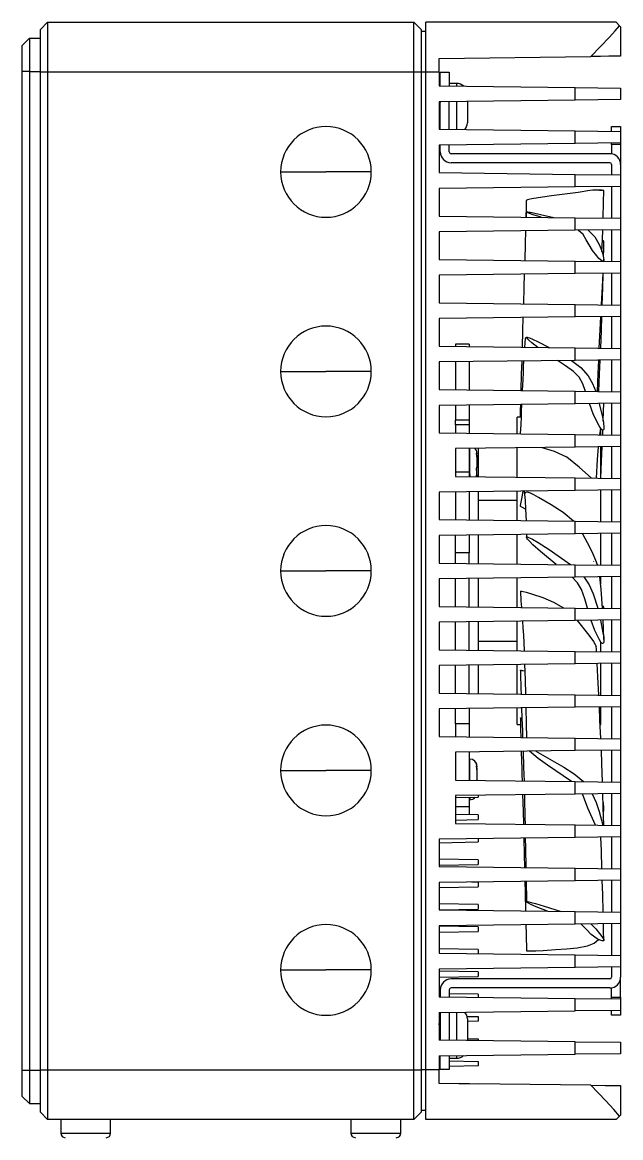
# Model space of a CAD drawing. Header units: millimetres. Extents: x 113 to 1101, y 63 to 734.
# Drawn here: x 112.5 to 178.5, y 487.3 to 610.3 of the extents above; entities that cross this region are included whole.
import ezdxf

# ---------------------------------------------------------------- set-up
doc = ezdxf.new("R2010")
doc.units = ezdxf.units.MM

msp = doc.modelspace()

# ---------------------------------------------------------------- linework, layer by layer
for p, q in [((115.3, 610.32), (114.5, 609.52)), ((115.3, 610.32), (155.7, 610.32)), ((115.3, 610.32), (115.3, 604.82)), ((156.5, 609.52), (155.7, 610.32)), ((155.7, 604.82), (155.7, 610.32)), ((157, 604.82), (157, 610.32)), ((178, 610.32), (157, 610.32)), ((178.39, 609.94), (178, 610.32)), ((114.5, 604.82), (114.5, 609.52)), ((156.5, 609.52), (156.5, 604.82)), ((157, 609.32), (156.5, 609.32)), ((113.3, 608.58), (112.5, 607.78)), ((112.5, 604.88), (112.5, 607.78)), ((113.3, 608.58), (114.5, 608.58)), ((113.3, 608.58), (113.3, 604.88)), ((158.5, 606.34), (175.2, 606.54)), ((158.5, 604.82), (158.5, 606.34)), ((112.5, 494.78), (112.5, 604.88)), ((113.3, 604.88), (112.5, 604.88)), ((113.3, 604.88), (114.5, 604.88)), ((113.3, 604.88), (113.3, 494.78)), ((114.5, 494.82), (114.5, 604.82)), ((115.3, 604.82), (114.5, 604.82)), ((155.7, 604.82), (115.3, 604.82)), ((115.3, 604.82), (115.3, 494.82)), ((155.7, 494.82), (155.7, 604.82)), ((156.5, 604.82), (155.7, 604.82)), ((157, 604.82), (156.5, 604.82)), ((156.5, 604.82), (156.5, 494.82)), ((158.5, 604.82), (157, 604.82)), ((157, 494.82), (157, 604.82)), ((158.5, 604.82), (158.5, 603.3)), ((158.6, 603.3), (158.6, 604.83)), ((158.6, 604.83), (159.6, 604.83)), ((159.6, 604.83), (159.6, 603.29)), ((158.5, 603.3), (173.5, 603.12)), ((160.4, 603.58), (159.6, 603.58)), ((160.4, 603.58), (160.4, 603.28)), ((173.5, 603.12), (178.5, 603.06)), ((173.5, 601.74), (173.5, 603.12)), ((178.5, 603.06), (178.5, 601.8)), ((173.5, 601.74), (158.5, 601.56)), ((158.5, 601.56), (158.5, 598.52)), ((158.6, 598.52), (158.6, 601.56)), ((159.6, 598.51), (159.6, 601.57)), ((160.4, 601.58), (160.4, 600.83)), ((161.6, 601.59), (161.6, 601.18)), ((178.5, 601.8), (173.5, 601.74)), ((160.4, 600.83), (160.4, 598.5)), ((161.6, 601.18), (161.6, 601.18)), ((161.6, 600.48), (161.6, 599.32)), ((161.6, 600.48), (161.6, 600.48)), ((158.5, 599.6), (158.53, 599.6)), ((161.6, 599.23), (161.6, 599.23)), ((158.5, 598.52), (173.5, 598.34)), ((173.5, 598.34), (178.5, 598.27)), ((173.5, 596.96), (173.5, 598.34)), ((177.5, 598.29), (177.5, 598.83)), ((177.5, 598.83), (178.5, 598.83)), ((178.5, 598.83), (178.5, 598.27)), ((178.5, 598.27), (178.5, 597.02)), ((173.5, 596.96), (158.5, 596.77)), ((158.5, 596.77), (158.5, 593.74)), ((158.6, 596.03), (158.6, 596.77)), ((159.6, 596.03), (159.6, 596.79)), ((178.5, 597.02), (173.5, 596.96)), ((177.5, 596.83), (177.5, 597)), ((177.5, 596.83), (177.5, 595.81)), ((178.5, 596.83), (177.5, 596.83)), ((178.5, 597.02), (178.5, 596.83)), ((178.5, 596.83), (178.5, 594.63)), ((177.3, 595.83), (159.8, 595.83)), ((177.3, 594.83), (159.8, 594.83)), ((177.5, 594.63), (177.5, 593.5)), ((178.5, 594.63), (178.5, 593.49)), ((141, 593.82), (146, 593.82)), ((151, 593.82), (146, 593.82)), ((158.5, 593.74), (173.5, 593.55)), ((173.5, 593.55), (178.5, 593.49)), ((173.5, 592.17), (173.5, 593.55)), ((178.5, 593.49), (178.5, 592.23)), ((173.5, 592.17), (158.5, 591.99)), ((158.5, 591.99), (158.5, 588.95)), ((178.5, 592.23), (173.5, 592.17)), ((176.4, 591.8), (175.43, 591.8)), ((177.5, 592.22), (177.5, 588.72)), ((178.5, 592.23), (178.5, 588.71)), ((158.5, 588.95), (173.5, 588.77)), ((173.5, 588.77), (178.5, 588.71)), ((173.5, 587.39), (173.5, 588.77)), ((178.5, 588.71), (178.5, 587.45)), ((173.5, 587.39), (158.5, 587.21)), ((158.5, 587.21), (158.5, 584.17)), ((178.5, 587.45), (173.5, 587.39)), ((177.5, 587.44), (177.5, 583.94)), ((178.5, 587.45), (178.5, 583.93)), ((158.5, 584.17), (173.5, 583.99)), ((173.5, 583.99), (178.5, 583.93)), ((173.5, 582.61), (173.5, 583.99)), ((178.5, 583.93), (178.5, 582.67)), ((173.5, 582.61), (158.5, 582.42)), ((158.5, 582.42), (158.5, 579.39)), ((178.5, 582.67), (173.5, 582.61)), ((177.5, 582.66), (177.5, 579.16)), ((178.5, 582.67), (178.5, 579.14)), ((158.5, 579.39), (173.5, 579.21)), ((173.5, 579.21), (178.5, 579.14)), ((173.5, 577.83), (173.5, 579.21)), ((178.5, 579.14), (178.5, 577.89)), ((173.5, 577.83), (158.5, 577.64)), ((158.5, 577.64), (158.5, 574.61)), ((178.5, 577.89), (173.5, 577.83)), ((177.5, 577.87), (177.5, 574.37)), ((178.5, 577.89), (178.5, 574.36)), ((158.5, 574.61), (173.5, 574.42)), ((160.3, 574.83), (160.3, 574.58)), ((161.8, 574.83), (160.3, 574.83)), ((161.8, 574.83), (161.8, 574.57)), ((173.5, 574.42), (178.5, 574.36)), ((173.5, 573.04), (173.5, 574.42)), ((178.5, 574.36), (178.5, 573.1)), ((173.5, 573.04), (158.5, 572.86)), ((158.5, 572.86), (158.5, 569.82)), ((160.3, 572.88), (160.3, 569.8)), ((161.8, 572.9), (161.8, 569.78)), ((178.5, 573.1), (173.5, 573.04)), ((177.5, 573.09), (177.5, 569.59)), ((178.5, 573.1), (178.5, 569.58)), ((141, 571.82), (146, 571.82)), ((151, 571.82), (146, 571.82)), ((158.5, 569.82), (173.5, 569.64)), ((173.5, 569.64), (178.5, 569.58)), ((173.5, 568.26), (173.5, 569.64)), ((178.5, 569.58), (178.5, 568.32)), ((173.5, 568.26), (158.5, 568.08)), ((178.5, 568.32), (173.5, 568.26)), ((177.5, 568.31), (177.5, 564.81)), ((178.5, 568.32), (178.5, 564.8)), ((158.5, 568.08), (158.5, 565.04)), ((160.3, 568.1), (160.3, 566.43)), ((161.8, 568.12), (161.8, 566.43)), ((161.8, 566.43), (160.3, 566.43)), ((160.3, 565.93), (160.3, 566.43)), ((160.3, 565.93), (160.3, 565.02)), ((161.8, 565.93), (160.3, 565.93)), ((161.8, 566.43), (161.8, 565.93)), ((161.8, 565.93), (161.8, 565)), ((167.58, 566.79), (167.1, 566.79)), ((167.1, 564.93), (167.1, 566.79)), ((158.5, 565.04), (173.5, 564.86)), ((173.5, 564.86), (178.5, 564.8)), ((173.5, 563.48), (173.5, 564.86)), ((176.3, 564.82), (176.3, 565.55)), ((178.5, 564.8), (178.5, 563.54)), ((173.5, 563.48), (160.3, 563.32)), ((162.8, 563.35), (162.8, 560.2)), ((167.1, 560.15), (167.1, 563.4)), ((178.5, 563.54), (173.5, 563.48)), ((176.3, 560.04), (176.3, 563.51)), ((177.5, 563.53), (177.5, 560.02)), ((178.5, 563.54), (178.5, 560.01)), ((160.3, 563.32), (160.3, 560.24)), ((161.8, 563.33), (161.8, 560.73)), ((161.85, 560.47), (161.85, 563.34)), ((162.57, 562.72), (162.65, 562.72)), ((162.65, 562.78), (162.65, 562.72)), ((162.65, 562.78), (162.65, 562.78)), ((162.65, 562.39), (162.65, 562.72)), ((162.65, 562.39), (162.65, 561.27)), ((162.65, 560.43), (162.65, 561.27)), ((160.3, 560.73), (161.8, 560.73)), ((160.3, 560.24), (173.5, 560.07)), ((161.8, 560.73), (161.8, 560.22)), ((161.85, 560.47), (161.8, 560.47)), ((161.85, 560.47), (161.85, 560.22)), ((162.65, 560.43), (162.56, 560.43)), ((162.65, 560.37), (162.56, 560.37)), ((162.65, 560.43), (162.65, 560.37)), ((162.65, 560.37), (162.65, 560.35)), ((162.65, 560.35), (162.65, 560.21)), ((173.5, 560.07), (178.5, 560.01)), ((173.5, 558.7), (173.5, 560.07)), ((178.5, 560.01), (178.5, 558.76)), ((173.5, 558.7), (158.5, 558.51)), ((158.5, 558.51), (158.5, 555.48)), ((160.3, 558.53), (160.3, 555.45)), ((161.8, 558.55), (161.8, 555.43)), ((162.8, 558.56), (162.8, 555.42)), ((167.1, 555.37), (167.1, 558.62)), ((178.5, 558.76), (173.5, 558.7)), ((176.3, 555.26), (176.3, 558.73)), ((177.5, 558.74), (177.5, 555.24)), ((178.5, 558.76), (178.5, 555.23)), ((167.1, 557.58), (162.8, 557.58)), ((158.5, 555.48), (173.5, 555.29)), ((173.5, 555.29), (178.5, 555.23)), ((173.5, 553.91), (173.5, 555.29)), ((178.5, 555.23), (178.5, 553.97)), ((173.5, 553.91), (158.5, 553.73)), ((158.5, 553.73), (158.5, 550.69)), ((160.3, 551.8), (160.3, 553.75)), ((161.8, 553.77), (161.8, 551.8)), ((162.8, 553.78), (162.8, 550.64)), ((167.1, 550.59), (167.1, 553.83)), ((178.5, 553.97), (173.5, 553.91)), ((176.3, 550.47), (176.3, 553.95)), ((177.5, 553.96), (177.5, 550.46)), ((178.5, 553.97), (178.5, 550.45)), ((160.3, 550.67), (160.3, 551.8)), ((161.8, 551.8), (160.3, 551.8)), ((161.8, 550.65), (161.8, 551.8)), ((141, 549.82), (146, 549.82)), ((151, 549.82), (146, 549.82)), ((158.5, 550.69), (173.5, 550.51)), ((173.5, 550.51), (178.5, 550.45)), ((173.5, 549.13), (173.5, 550.51)), ((178.5, 550.45), (178.5, 549.19)), ((173.5, 549.13), (158.5, 548.95)), ((158.5, 548.95), (158.5, 545.91)), ((160.3, 545.89), (160.3, 548.97)), ((161.8, 545.87), (161.8, 548.99)), ((162.8, 549), (162.8, 545.86)), ((167.1, 545.81), (167.1, 549.05)), ((178.5, 549.19), (173.5, 549.13)), ((176.3, 548.38), (176.3, 549.16)), ((177.5, 549.18), (177.5, 545.68)), ((178.5, 549.19), (178.5, 545.67)), ((158.5, 545.91), (173.5, 545.73)), ((173.5, 545.73), (178.5, 545.67)), ((173.5, 544.35), (173.5, 545.73)), ((178.5, 545.67), (178.5, 544.41)), ((173.5, 544.35), (158.5, 544.16)), ((158.5, 544.16), (158.5, 541.13)), ((160.3, 541.11), (160.3, 544.19)), ((161.8, 541.09), (161.8, 544.2)), ((162.8, 544.22), (162.8, 541.08)), ((167.1, 541.02), (167.1, 544.27)), ((178.5, 544.41), (173.5, 544.35)), ((177.5, 544.4), (177.5, 540.9)), ((178.5, 544.41), (178.5, 540.88)), ((162.8, 542.08), (167.1, 542.08)), ((176.3, 540.91), (176.3, 542.01)), ((158.5, 541.13), (173.5, 540.94)), ((173.5, 540.94), (178.5, 540.88)), ((173.5, 539.56), (173.5, 540.94)), ((178.5, 540.88), (178.5, 539.63)), ((173.5, 539.56), (158.5, 539.38)), ((158.5, 539.38), (158.5, 536.34)), ((160.3, 536.32), (160.3, 539.4)), ((161.8, 536.3), (161.8, 539.42)), ((162.8, 539.43), (162.8, 536.29)), ((167.1, 536.24), (167.1, 539.49)), ((178.5, 539.63), (173.5, 539.56)), ((176.3, 536.13), (176.3, 539.6)), ((177.5, 539.61), (177.5, 536.11)), ((178.5, 539.63), (178.5, 536.1)), ((158.5, 536.34), (173.5, 536.16)), ((173.5, 536.16), (178.5, 536.1)), ((173.5, 534.78), (173.5, 536.16)), ((178.5, 536.1), (178.5, 534.84)), ((173.5, 534.78), (158.5, 534.6)), ((158.5, 534.6), (158.5, 531.56)), ((160.3, 532.97), (160.3, 534.62)), ((161.8, 534.64), (161.8, 532.97)), ((167.1, 532.87), (167.1, 534.7)), ((178.5, 534.84), (173.5, 534.78)), ((176.3, 532.87), (176.3, 534.82)), ((177.5, 534.83), (177.5, 531.33)), ((178.5, 534.84), (178.5, 531.32)), ((160.3, 532.97), (160.3, 531.54)), ((161.8, 532.97), (160.3, 532.97)), ((161.8, 532.97), (161.8, 531.52)), ((167.1, 532.87), (167.46, 532.87)), ((176.25, 532.87), (176.3, 532.87)), ((158.5, 531.56), (173.5, 531.38)), ((173.5, 531.38), (178.5, 531.32)), ((173.5, 530), (173.5, 531.38)), ((178.5, 531.32), (178.5, 530.06)), ((173.5, 530), (160.3, 529.84)), ((160.3, 529.84), (160.3, 526.76)), ((161.8, 529.86), (161.8, 526.74)), ((161.85, 529.08), (161.8, 529.08)), ((161.85, 526.74), (161.85, 529.08)), ((178.5, 530.06), (173.5, 530)), ((177.5, 530.05), (177.5, 526.55)), ((178.5, 530.06), (178.5, 526.54)), ((141, 527.82), (146, 527.82)), ((151, 527.82), (146, 527.82)), ((162.57, 528.22), (162.65, 528.22)), ((162.65, 528.28), (162.65, 528.22)), ((162.65, 528.28), (162.65, 528.28)), ((162.65, 527.89), (162.65, 528.22)), ((162.65, 527.89), (162.65, 526.77)), ((160.3, 526.76), (173.5, 526.6)), ((162.65, 526.73), (162.65, 526.77)), ((173.5, 526.6), (178.5, 526.54)), ((173.5, 525.22), (173.5, 526.6)), ((178.5, 526.54), (178.5, 525.28)), ((173.5, 525.22), (160.3, 525.06)), ((178.5, 525.28), (173.5, 525.22)), ((177.5, 525.27), (177.5, 521.77)), ((178.5, 525.28), (178.5, 521.75)), ((160.3, 525.06), (160.3, 521.97)), ((160.3, 524.82), (162.8, 524.87)), ((161.8, 524.85), (161.8, 523.83)), ((161.8, 524.58), (161.85, 524.58)), ((161.85, 524.85), (161.85, 524.58)), ((162.8, 525.09), (162.8, 524.87)), ((160.3, 523.83), (161.8, 523.83)), ((162.8, 522.91), (160.3, 522.95)), ((161.8, 523.83), (161.8, 522.93)), ((162.8, 522.91), (162.8, 522.4)), ((160.3, 522.35), (162.8, 522.4)), ((160.3, 521.97), (173.5, 521.81)), ((173.5, 521.81), (178.5, 521.75)), ((173.5, 520.43), (173.5, 521.81)), ((178.5, 521.75), (178.5, 520.5)), ((173.5, 520.43), (158.5, 520.25)), ((162.8, 520.3), (162.8, 519.93)), ((178.5, 520.5), (173.5, 520.43)), ((177.5, 520.48), (177.5, 516.98)), ((178.5, 520.5), (178.5, 516.97)), ((158.5, 520.25), (158.5, 517.21)), ((158.5, 519.85), (162.8, 519.93)), ((162.8, 517.97), (158.5, 518.04)), ((162.8, 517.97), (162.8, 517.46)), ((158.5, 517.38), (162.8, 517.46)), ((158.5, 517.21), (173.5, 517.03)), ((173.5, 517.03), (178.5, 516.97)), ((173.5, 515.65), (173.5, 517.03)), ((178.5, 516.97), (178.5, 515.71)), ((173.5, 515.65), (158.5, 515.47)), ((158.5, 515.47), (158.5, 512.43)), ((162.8, 515.5), (162.05, 515.51)), ((162.8, 515.5), (162.8, 514.99)), ((178.5, 515.71), (173.5, 515.65)), ((177.5, 515.7), (177.5, 512.2)), ((178.5, 515.71), (178.5, 512.19)), ((158.5, 514.91), (162.8, 514.99)), ((162.8, 513.03), (158.5, 513.1)), ((162.8, 513.03), (162.8, 512.52)), ((158.5, 512.44), (162.8, 512.52)), ((158.5, 512.43), (173.5, 512.25)), ((173.5, 512.25), (178.5, 512.19)), ((173.5, 510.87), (173.5, 512.25)), ((178.5, 512.19), (178.5, 510.93)), ((173.5, 510.87), (158.5, 510.69)), ((158.5, 510.69), (158.5, 507.65)), ((162.8, 510.56), (158.5, 510.63)), ((162.8, 510.56), (162.8, 510.05)), ((178.5, 510.93), (173.5, 510.87)), ((177.5, 510.92), (177.5, 507.42)), ((178.5, 510.93), (178.5, 507.41)), ((158.5, 509.97), (162.8, 510.05)), ((162.8, 508.09), (158.5, 508.16)), ((162.8, 508.09), (162.8, 507.6)), ((158.5, 507.65), (173.5, 507.47)), ((173.5, 507.47), (178.5, 507.4)), ((173.5, 506.09), (173.5, 507.47)), ((178.5, 507.4), (178.5, 506.15)), ((141, 505.82), (146, 505.82)), ((151, 505.82), (146, 505.82)), ((173.5, 506.09), (158.5, 505.9)), ((158.5, 505.9), (158.5, 502.87)), ((162.8, 505.62), (158.5, 505.69)), ((162.8, 505.62), (162.8, 505.11)), ((178.5, 506.15), (173.5, 506.09)), ((177.5, 506.14), (177.5, 505.03)), ((178.5, 506.15), (178.5, 505.03)), ((158.5, 505.03), (162.8, 505.11)), ((177.3, 504.83), (159.8, 504.83)), ((178.5, 502.83), (178.5, 505.03)), ((158.6, 503.22), (158.5, 503.22)), ((158.6, 503.63), (158.6, 502.87)), ((159.6, 503.63), (159.6, 502.85)), ((162.8, 503.15), (159.6, 503.2)), ((177.3, 503.83), (159.8, 503.83)), ((162.8, 503.15), (162.8, 502.81)), ((177.5, 502.83), (177.5, 503.85)), ((158.5, 502.87), (173.5, 502.68)), ((173.5, 502.68), (178.5, 502.62)), ((173.5, 501.3), (173.5, 502.68)), ((177.5, 502.63), (177.5, 502.83)), ((177.5, 502.83), (178.5, 502.83)), ((178.5, 502.83), (178.5, 502.62)), ((178.5, 502.62), (178.5, 501.36)), ((158.5, 501.12), (173.5, 501.3)), ((158.5, 501.12), (158.5, 498.08)), ((158.5, 500.75), (158.6, 500.75)), ((158.6, 501.12), (158.6, 498.08)), ((159.6, 501.13), (159.6, 498.07)), ((160.4, 501.14), (160.4, 498.83)), ((161.56, 500.7), (162.8, 500.68)), ((162.8, 500.68), (162.8, 500.17)), ((178.5, 501.36), (173.5, 501.3)), ((177.5, 500.83), (177.5, 501.35)), ((178.5, 500.83), (177.5, 500.83)), ((178.5, 501.36), (178.5, 500.83)), ((158.52, 500.33), (158.5, 500.33)), ((158.52, 500.33), (158.52, 500.33)), ((161.6, 500.43), (161.6, 500.43)), ((161.6, 500.34), (161.6, 499.18)), ((162.8, 500.17), (161.6, 500.15)), ((160.4, 498.83), (160.4, 498.06)), ((161.6, 499.18), (161.6, 499.18)), ((161.6, 498.48), (161.6, 498.05)), ((161.6, 498.48), (161.6, 498.48)), ((161.6, 498.23), (162.8, 498.21)), ((162.8, 498.21), (162.8, 498.03)), ((173.5, 497.9), (158.5, 498.08)), ((173.5, 497.9), (178.5, 497.84)), ((173.5, 496.52), (173.5, 497.9)), ((178.5, 497.84), (178.5, 496.58)), ((158.5, 496.34), (173.5, 496.52)), ((158.5, 496.34), (158.5, 494.82)), ((158.5, 495.81), (158.6, 495.81)), ((158.6, 494.83), (158.6, 496.34)), ((159.6, 496.35), (159.6, 494.83)), ((159.6, 496.08), (160.4, 496.08)), ((159.6, 495.79), (162.8, 495.74)), ((160.4, 496.36), (160.4, 496.08)), ((162.8, 495.74), (162.8, 495.23)), ((178.5, 496.58), (173.5, 496.52)), ((112.5, 494.78), (113.3, 494.78)), ((112.5, 491.88), (112.5, 494.78)), ((113.3, 494.78), (113.3, 491.08)), ((113.3, 494.78), (114.5, 494.78)), ((114.5, 494.82), (115.3, 494.82)), ((114.5, 490.12), (114.5, 494.82)), ((115.3, 494.82), (155.7, 494.82)), ((115.3, 494.82), (115.3, 489.32)), ((155.7, 494.82), (156.5, 494.82)), ((155.7, 489.32), (155.7, 494.82)), ((157, 494.82), (156.5, 494.82)), ((156.5, 494.82), (156.5, 490.12)), ((157, 489.32), (157, 494.82)), ((158.5, 494.82), (157, 494.82)), ((158.6, 495.15), (158.5, 495.15)), ((158.5, 493.3), (158.5, 494.82)), ((159.6, 494.83), (158.6, 494.83)), ((162.8, 495.23), (159.6, 495.17)), ((158.5, 493.34), (162.8, 493.27)), ((175.2, 493.1), (158.5, 493.3)), ((162.8, 493.27), (162.8, 493.25)), ((112.5, 491.88), (113.3, 491.08)), ((113.3, 491.08), (114.5, 491.08)), ((114.5, 490.12), (115.3, 489.32)), ((155.7, 489.32), (156.5, 490.12)), ((157, 490.32), (156.5, 490.32)), ((178, 489.32), (178.39, 489.7)), ((155.7, 489.32), (115.3, 489.32)), ((116.75, 489.32), (116.75, 487.82)), ((122.25, 487.82), (122.25, 489.32)), ((148.75, 489.32), (148.75, 487.82)), ((154.25, 487.82), (154.25, 489.32)), ((178, 489.32), (157, 489.32)), ((116.75, 487.82), (122.25, 487.82)), ((148.75, 487.82), (154.25, 487.82))]:
    msp.add_line(p, q)
for points in [[(175.2, 606.54), (176.28, 607.66), (177.26, 608.69), (177.91, 609.39), (178.39, 609.94)], [(178.39, 609.94), (178.46, 609.87), (178.5, 609.82)], [(178.5, 609.82), (178.5, 608.01), (178.5, 606.58)], [(178.5, 606.58), (178.28, 606.58), (177.89, 606.57), (177.18, 606.57), (176.27, 606.56), (175.2, 606.54)], [(158.6, 600.19), (158.58, 600.65), (158.56, 600.96), (158.55, 601.27), (158.53, 601.56)], [(158.6, 601.56), (158.6, 601.51), (158.6, 601.47)], [(161.6, 601.18), (161.6, 600.79), (161.6, 600.48)], [(158.53, 599.61), (158.52, 599.63), (158.52, 599.65), (158.51, 599.68), (158.5, 599.71)], [(158.53, 599.61), (158.57, 599.53), (158.6, 599.48)], [(161.6, 599.32), (161.6, 599.27), (161.6, 599.23)], [(176.65, 591.77), (176.65, 591.77), (176.64, 591.76), (176.63, 591.76), (176.17, 591.78), (175.75, 591.8), (175.1, 591.78), (173.81, 591.55), (170.89, 591.2), (169.41, 590.98), (168.71, 590.85), (168.38, 590.77), (168.22, 590.73), (168.13, 590.7), (168.11, 590.69), (168.12, 590.68)], [(176.39, 591.81), (176.5, 591.8), (176.56, 591.79), (176.61, 591.78), (176.64, 591.77)], [(176.56, 588.74), (176.61, 590.45), (176.65, 591.77)], [(168.08, 588.85), (168.1, 589.87), (168.12, 590.68)], [(168.1, 588.86), (168.11, 589.17), (168.12, 589.41)], [(168.12, 589.41), (168.16, 589.42), (168.21, 589.41), (168.32, 589.4), (168.52, 589.37), (168.9, 589.3), (169.65, 589.14), (171.12, 588.8)], [(169.74, 588.82), (168.86, 589.1), (168.45, 589.25), (168.26, 589.32), (168.17, 589.36), (168.13, 589.38), (168.12, 589.39), (168.12, 589.4), (168.12, 589.41)], [(167.95, 584.06), (168, 585.92), (168.05, 587.34)], [(174.93, 587.41), (175.64, 586.65), (176.12, 585.8), (176.41, 585.11), (176.62, 584.38), (176.65, 584.1), (176.6, 583.99), (176.51, 583.98), (176.43, 584), (176.11, 584.27), (175.86, 584.55), (175.41, 585.17), (175.04, 585.77), (174.7, 586.35), (174.36, 586.91), (173.83, 587.4)], [(176.44, 585.01), (176.49, 586.37), (176.52, 587.43)], [(176.65, 586.03), (176.64, 586.16), (176.59, 586.21), (176.48, 586.21)], [(176.61, 584.45), (176.63, 585.33), (176.65, 586.03)], [(176.64, 583.95), (176.64, 584.09), (176.65, 584.19)], [(167.81, 579.29), (167.86, 581.13), (167.9, 582.56)], [(176.38, 579.17), (176.49, 581.2), (176.57, 582.65)], [(176.46, 579.17), (176.52, 581.04), (176.56, 582.52)], [(167.67, 574.5), (167.72, 576.3), (167.76, 577.76)], [(176.13, 574.4), (176.23, 576.41), (176.31, 577.87)], [(176.3, 574.39), (176.37, 576.32), (176.42, 577.86)], [(167.92, 574.49), (167.95, 574.92), (167.97, 575.13), (168, 575.3), (168.02, 575.43)], [(168.02, 575.43), (168.07, 575.6), (168.08, 575.61), (168.09, 575.6), (168.12, 575.56)], [(168.12, 575.56), (168.13, 575.58), (168.15, 575.59), (168.19, 575.59), (168.28, 575.57), (168.45, 575.51), (168.77, 575.38), (169.39, 575.08), (170.61, 574.46)], [(169.38, 574.47), (168.69, 574.99), (168.37, 575.26), (168.22, 575.4), (168.15, 575.48), (168.12, 575.56)], [(167.52, 569.71), (167.58, 571.55), (167.62, 572.97)], [(167.68, 569.72), (167.73, 570.92), (167.77, 571.66), (167.8, 572.35), (167.83, 572.98)], [(174.63, 569.62), (174.34, 570.44), (173.93, 571.19), (173.3, 571.81), (172.42, 572.43), (171.53, 573.02)], [(173.07, 573.04), (174.09, 572.27), (174.92, 571.34), (175.39, 570.5), (175.75, 569.61)], [(175.94, 569.61), (176.01, 571.58), (176.08, 573.08)], [(176.1, 569.61), (176.18, 571.52), (176.25, 573.08)], [(176.14, 568.29), (176.5, 566.77), (176.6, 566.18), (176.65, 565.59), (176.63, 565.46), (176.59, 565.37), (176.55, 565.35), (176.51, 565.36), (176.43, 565.4), (176.31, 565.53), (176.12, 565.82), (175.52, 567.03), (175.06, 568.28)], [(176.57, 566.35), (176.61, 567.43), (176.63, 568.3)], [(167.44, 566.79), (167.46, 567.58), (167.48, 568.19)], [(167.47, 564.93), (167.51, 566.02), (167.55, 566.73), (167.58, 567.46), (167.61, 568.19)], [(176.19, 564.83), (176.26, 565.29), (176.31, 565.55)], [(176.52, 564.82), (176.53, 565.12), (176.54, 565.35)], [(175.29, 560.05), (173.93, 561.27), (172.56, 562.38), (171.22, 562.98), (169.75, 563.43)], [(175.83, 560.05), (175.95, 562.11), (176.05, 563.51)], [(176.3, 560.08), (176.4, 561.93), (176.47, 563.51)], [(162.56, 563.14), (162.6, 562.92), (162.56, 562.75)], [(162.65, 562.78), (162.63, 562.98), (162.56, 563.14)], [(162.56, 562.75), (162.64, 562.56), (162.65, 562.39)], [(162.65, 561.27), (162.63, 561.18), (162.56, 561.12)], [(162.56, 561.12), (162.6, 560.6), (162.56, 560.2)], [(162.56, 560.2), (162.64, 560.28), (162.65, 560.35)], [(167.44, 557.03), (167.63, 557.96), (167.72, 558.42), (167.76, 558.57), (167.79, 558.64), (167.8, 558.66), (167.81, 558.66), (167.81, 558.65), (167.83, 558.63), (167.84, 558.6), (167.86, 558.51), (167.9, 558.23), (167.95, 557.59), (168.01, 556.63), (168.06, 555.36)], [(167.93, 558.42), (167.92, 558.38), (167.92, 558.31)], [(173.29, 555.32), (172.15, 556.28), (170.83, 557.12), (169.45, 557.92), (168.93, 558.2), (168.55, 558.39), (168.23, 558.49), (167.94, 558.42)], [(167.93, 558.41), (167.9, 558.39), (167.88, 558.37)], [(168.01, 556.63), (167.69, 556.8), (167.54, 556.9), (167.47, 556.96), (167.44, 556.99), (167.43, 557.01), (167.44, 557.03)], [(168.11, 553.86), (168.11, 553.69), (168.12, 553.55)], [(168.12, 553.55), (168.13, 553.57), (168.15, 553.58), (168.19, 553.58), (168.28, 553.55), (168.45, 553.48), (168.77, 553.32), (169.39, 552.95), (170.61, 552.17), (172.98, 550.52)], [(171.38, 550.53), (169.65, 551.95), (168.82, 552.7), (168.43, 553.1), (168.23, 553.34), (168.15, 553.45), (168.12, 553.51), (168.12, 553.55)], [(175.95, 550.48), (175.78, 550.96), (175.47, 551.67), (175.14, 552.35), (174.31, 553.93)], [(175.55, 550.85), (175.52, 550.88), (175.49, 550.9)], [(174.84, 545.71), (174.54, 546.76), (174.19, 547.78), (173.75, 548.52), (173.15, 549.12)], [(174.43, 549.16), (175.02, 548.27), (175.46, 547.3), (175.97, 545.7)], [(176.49, 545.69), (176.35, 547.82), (176.22, 549.17)], [(167.44, 547.58), (167.48, 547.6), (167.51, 547.6), (167.59, 547.59), (167.75, 547.56), (168.06, 547.48), (168.68, 547.29), (169.9, 546.88), (171.09, 546.39), (172.19, 545.74)], [(167.44, 547.58), (167.5, 546.54), (167.55, 545.79)], [(176.65, 545.69), (176.63, 545.82), (176.61, 545.88), (176.56, 545.92), (176.48, 545.9)], [(167.66, 544.28), (167.71, 543.56), (167.77, 542.73), (167.85, 541.04)], [(173.7, 544.35), (174.98, 542.75), (175.49, 542.03), (175.69, 541.71), (175.77, 541.56), (175.81, 541.44)], [(176.28, 544.38), (176.55, 543.01), (176.63, 542.5), (176.64, 541.98), (176.62, 541.89), (176.57, 541.81), (176.49, 541.82), (176.43, 541.86), (176.33, 541.96), (176.17, 542.21), (175.66, 543.26), (175.25, 544.37)], [(176.65, 542.26), (176.6, 543.47), (176.56, 544.39)], [(176.56, 544.27), (176.57, 544.33), (176.57, 544.38)], [(175.84, 540.92), (175.82, 541.22), (175.81, 541.46)], [(167.44, 538.85), (167.46, 538.86), (167.48, 538.86), (167.52, 538.86), (167.59, 538.85), (167.71, 538.84), (167.92, 538.8)], [(167.44, 538.85), (167.46, 537.96), (167.48, 537.38), (167.5, 536.81), (167.52, 536.23)], [(167.9, 539.52), (167.95, 537.8), (167.99, 536.24)], [(176.08, 536.13), (175.98, 538.14), (175.9, 539.6)], [(167.57, 534.71), (167.61, 533.6), (167.64, 532.88), (167.66, 532.17), (167.69, 531.45)], [(168.03, 534.73), (168.07, 532.96), (168.1, 531.46)], [(176.32, 531.35), (176.22, 533.35), (176.15, 534.82)], [(167.44, 533.6), (167.46, 533.61), (167.49, 533.61), (167.53, 533.61), (167.61, 533.6)], [(167.44, 533.6), (167.47, 532.4), (167.49, 531.45)], [(167.54, 529.93), (167.57, 528.82), (167.59, 528.1), (167.61, 527.38), (167.63, 526.67)], [(167.74, 529.94), (167.8, 528.14), (167.84, 526.67)], [(173.07, 526.6), (170.43, 528.39), (169.42, 529.13), (168.46, 529.93)], [(169.16, 529.95), (172.23, 528.19), (173.38, 527.45), (174.4, 526.6)], [(176.49, 526.56), (176.43, 528.53), (176.37, 530.04)], [(162.56, 528.64), (162.6, 528.42), (162.56, 528.25)], [(162.65, 528.28), (162.63, 528.48), (162.56, 528.64)], [(162.56, 528.25), (162.64, 528.06), (162.65, 527.89)], [(175.72, 521.79), (174.88, 523.67), (174.29, 525.23)], [(175.37, 525.24), (175.79, 524.27), (176.12, 523.29), (176.54, 521.78)], [(176.63, 521.78), (176.58, 523.74), (176.53, 525.26)], [(167.68, 525.15), (167.73, 523.32), (167.77, 521.88)], [(167.88, 525.15), (167.9, 524.05), (167.92, 523.33), (167.94, 522.61), (167.95, 521.88)], [(176.64, 523.82), (176.6, 524.15), (176.56, 524.47)], [(176.59, 523.2), (176.63, 523.41), (176.64, 523.54), (176.65, 523.68), (176.64, 523.81)], [(167.81, 520.36), (167.86, 518.52), (167.89, 517.1)], [(167.98, 520.37), (168.01, 519.25), (168.02, 518.53), (168.04, 517.81), (168.05, 517.1)], [(176.43, 517), (176.37, 518.94), (176.31, 520.47)], [(167.93, 515.58), (167.96, 514.43), (167.98, 513.71), (168, 513), (168.01, 512.3)], [(168.08, 515.58), (168.09, 514.82), (168.1, 514.33), (168.11, 513.83), (168.12, 513.34)], [(176.57, 512.21), (176.52, 514.15), (176.47, 515.69)], [(168.12, 513.34), (168.14, 513.36), (168.17, 513.36), (168.24, 513.35), (168.38, 513.33), (168.63, 513.27), (169.12, 513.13), (170.08, 512.84), (171.95, 512.27)], [(170.42, 512.29), (169.19, 512.76), (168.6, 513.03), (168.33, 513.18), (168.2, 513.25), (168.14, 513.3), (168.12, 513.32), (168.12, 513.33), (168.12, 513.34)], [(168.05, 510.79), (168.07, 509.79), (168.09, 509.15), (168.1, 508.53), (168.12, 507.91)], [(175.2, 510.89), (175.77, 510.35), (176.18, 509.84), (176.44, 509.49), (176.63, 509.18), (176.64, 509.06), (176.6, 509.02), (176.45, 509.03), (176.23, 509.09), (175.9, 509.24), (175.24, 509.72), (174.72, 510.27), (174.15, 510.88)], [(176.65, 509.11), (176.62, 510.12), (176.6, 510.91)], [(168.12, 507.91), (168.13, 507.91), (168.14, 507.91), (168.17, 507.91), (168.22, 507.91), (168.31, 507.92), (168.45, 507.92), (168.71, 507.93), (169.16, 507.94), (169.95, 507.98), (171.33, 508.06), (172.54, 508.15), (173.7, 508.27), (174.83, 508.47), (175.57, 508.78), (176.06, 509.17)], [(158.6, 498.19), (158.57, 498.81), (158.55, 499.22), (158.53, 499.59), (158.5, 499.92)], [(158.6, 500.18), (158.56, 500.26), (158.52, 500.32)], [(158.52, 500.32), (158.54, 500.27), (158.55, 500.19), (158.57, 499.99), (158.6, 499.47)], [(161.6, 500.43), (161.6, 500.38), (161.6, 500.34)], [(161.6, 499.18), (161.6, 498.79), (161.6, 498.48)], [(175.2, 493.1), (176.79, 493.08), (177.6, 493.07), (178.18, 493.06), (178.5, 493.06)], [(178.39, 489.7), (177.75, 490.43), (176.86, 491.38), (175.2, 493.1)], [(178.5, 493.06), (178.5, 491.25), (178.5, 489.82)], [(178.39, 489.7), (178.46, 489.77), (178.5, 489.82)]]:
    msp.add_lwpolyline(points)
for centre, radius, start, end in [((160.4, 602.38), 1.2, 47.8454, 90), ((160.4, 599.28), 1.2, 318.563, 357.6094), ((146, 593.82), 5, 0, 180), ((159.8, 596.03), 1.2, 180, 270), ((159.8, 596.03), 0.2, 180, 270), ((177.3, 594.63), 1.2, 0, 90), ((177.3, 594.63), 0.2, 0, 90), ((146, 593.82), 5, 180, 0), ((146, 571.82), 5, 0, 180), ((146, 571.82), 5, 180, 0), ((161.85, 562.78), 0.8, 0, 44.8003), ((146, 549.82), 5, 0, 180), ((146, 549.82), 5, 180, 0), ((146, 527.82), 5, 0, 180), ((161.85, 528.28), 0.8, 0, 90), ((146, 527.82), 5, 180, 0), ((161.85, 525.38), 0.8, 270, 319.6673), ((146, 505.82), 5, 0, 180), ((146, 505.82), 5, 180, 0), ((159.8, 503.63), 1.2, 90, 180), ((177.3, 505.03), 1.2, 270, 0), ((177.3, 505.03), 0.2, 270, 0), ((159.8, 503.63), 0.2, 90, 180), ((160.4, 500.38), 1.2, 2.3861, 40.312), ((160.4, 497.28), 1.2, 270, 310.8383), ((117.25, 487.82), 0.5, 180, 270), ((121.75, 487.82), 0.5, 270, 0), ((149.25, 487.82), 0.5, 180, 270), ((153.75, 487.82), 0.5, 270, 0)]:
    msp.add_arc(centre, radius, start, end)

doc.saveas('drawing.dxf')
